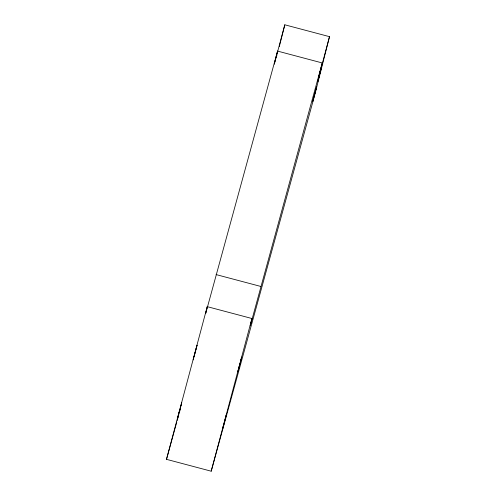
<?xml version="1.0" encoding="UTF-8"?>
<svg xmlns="http://www.w3.org/2000/svg" width="496" height="496" viewBox="0 0 496 496"><rect width="100%" height="100%" fill="white"/><g stroke="black" fill="none" stroke-linecap="round" stroke-linejoin="round"><path stroke-width="0.74" d="M205.716 313.267L207.241 306.652L251.937 318.513L250.244 325.866L322.264 62.955L277.568 51.094L205.747 313.261M193.223 359.643L193.167 359.916M276.849 55.49L276.904 55.217M274.307 64.003L277.568 51.094M279.31 46.519L284.803 24.8L329.505 36.661L314.91 94.321L211.197 471.2L166.495 459.339L207.241 306.652M322.264 62.955L318.823 76.576L329.505 36.661M181.418 403.918L181.734 402.653L181.524 403.391M196.757 346.431L197.073 345.173L193.446 358.775M181.077 405.207L177.785 417.52L179.868 409.56M196.416 347.721L194.017 356.773M224.564 421.42L222.487 429.381L223.845 424.378M224.347 422.474L226.43 414.52L225.072 419.517M239.903 363.934L237.82 371.895L241.769 357.033L240.411 362.03M180.377 407.656L181.232 404.457M211.197 471.2L251.937 318.513M320.745 70.221L319.771 73.861M319.554 74.921L317.688 81.821L321.637 66.96L321.135 68.764M274.319 63.978L284.803 24.8M193.335 359.302L193.626 358.23M166.495 459.339L176.768 422.022M177.177 420.534L178.82 414.563M179.639 411.575L180.259 409.336M216.064 274.573L260.766 286.434M312.734 101.401L312.635 101.785L316.584 86.924L312.734 101.401"/></g></svg>
